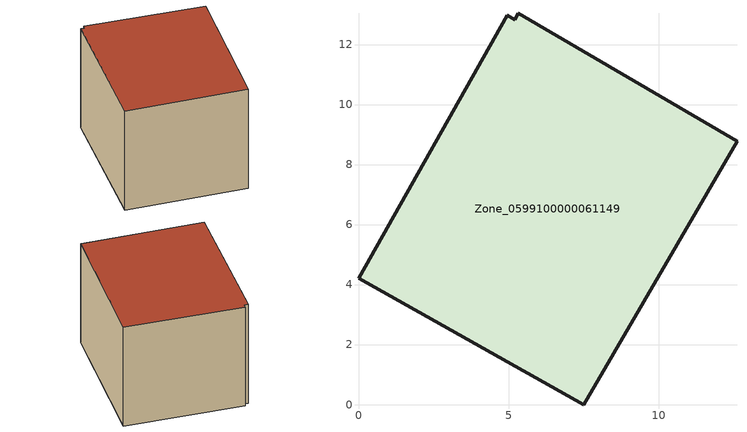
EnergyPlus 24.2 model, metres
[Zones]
Zone_0599100000061149
 floor ground (C_G): 5.33,13.04 12.61,8.78 7.5,0 0,4.21 4.96,12.98 5.21,12.83 z0.71
 wall outside (C_F): 7.5,0 12.61,8.78 5.33,13.04 5.21,12.83 4.96,12.98 0,4.21 7.5,0 z0.71:8.71
 roof outside (C_R): 12.61,8.78 5.33,13.04 5.21,12.83 4.96,12.98 0,4.21 7.5,0 z8.71
[BUILDING]
Pand.0599100000061149: North Axis=0; Terrain=City; Loads Convergence Tolerance Value=0.04; Temperature Convergence Tolerance Value=0.4; Solar Distribution=FullExterior; Maximum Number of Warmup Days=25; Minimum Number of Warmup Days=1
[Site:Location]
Rotterdam.The.Hague.AP_ZH_NLD Design_Conditions: Latitude=51.96; Longitude=4.45; Time Zone=1; Elevation=-4.5
[SITE:GROUNDTEMPERATURE:BUILDINGSURFACE]
18, 18, 18, 18, 18, 18, 18, 18, 18, 18, 18, 18
[MATERIAL] Thermal Absorptance=0.9; Solar Absorptance=0.7; Visible Absorptance=0.7
Name | Roughness | Thickness | Conductivity | Density | Specific Heat
G.D.1965 | MediumSmooth | 0.15 | 1 | 540 | 1210
F.D.1965 | Rough | 0.3 | 0.857143 | 1920 | 840
R.D.1965 | MediumRough | 0.2 | 0.08 | 1500 | 1000
[CONSTRUCTION]
C_G: G.D.1965
C_F: F.D.1965
C_R: R.D.1965
[ZONE]
Zone_0599100000061149: Type=1; Multiplier=1; Ceiling Height=Autocalculate; Volume=Autocalculate; Floor Area=autocalculate; Part of Total Floor Area=Yes
[ZONEINFILTRATION:DESIGNFLOWRATE]
Infil_Zone_0599100000061149: Zone or ZoneList or Space or SpaceList=Zone_0599100000061149; Schedule=AlwaysOn; Design Flow Rate Calculation Method=Flow/Area; Flow Rate per Floor Area=0.0042; Constant Term Coefficient=1; Temperature Term Coefficient=0; Velocity Term Coefficient=0; Velocity Squared Term Coefficient=0
[HVACTEMPLATE:ZONE:IDEALLOADSAIRSYSTEM]
Zone_0599100000061149: Maximum Heating Supply Air Temperature=50; Minimum Cooling Supply Air Temperature=13; Maximum Heating Supply Air Humidity Ratio=0.0156; Minimum Cooling Supply Air Humidity Ratio=0.0077; Heating Limit=NoLimit; Cooling Limit=NoLimit; Dehumidification Control Type=ConstantSensibleHeatRatio; Cooling Sensible Heat Ratio=0.7; Dehumidification Setpoint=60; Humidification Control Type=None; Humidification Setpoint=30; Outdoor Air Method=None; Outdoor Air Flow Rate per Person=0.00944; Outdoor Air Flow Rate per Zone Floor Area=0; Outdoor Air Flow Rate per Zone=0; Demand Controlled Ventilation Type=None; Outdoor Air Economizer Type=NoEconomizer; Heat Recovery Type=None; Sensible Heat Recovery Effectiveness=0.7; Latent Heat Recovery Effectiveness=0.65
[ZONECONTROL:THERMOSTAT]
ThermostatControl_Zone_0599100000061149: Zone or ZoneList=Zone_0599100000061149; Control Type Schedule=DualSetpointControlType; Control 1=Thermostat_Zone_0599100000061149; Temperature Difference Between Cutout And Setpoint=0
[THERMOSTATSETPOINT:DUALSETPOINT]
Thermostat_Zone_0599100000061149: Heating Setpoint Temperature Schedule=HeatingSetpoint_Zone_0599100000061149; Cooling Setpoint Temperature Schedule=CoolingSetpoint_Zone_0599100000061149
[SCHEDULE:COMPACT]
HeatingSetpoint_Zone_0599100000061149: Through: 12/31, For: AllDays, Until: 24:00, 21
CoolingSetpoint_Zone_0599100000061149: Through: 12/31, For: AllDays, Until: 24:00, 24
DualSetpointControlType: Through: 12/31, For: AllDays, Until: 24:00, 4
AlwaysOn: Through: 12/31, For: AllDays, Until: 24:00, 1
